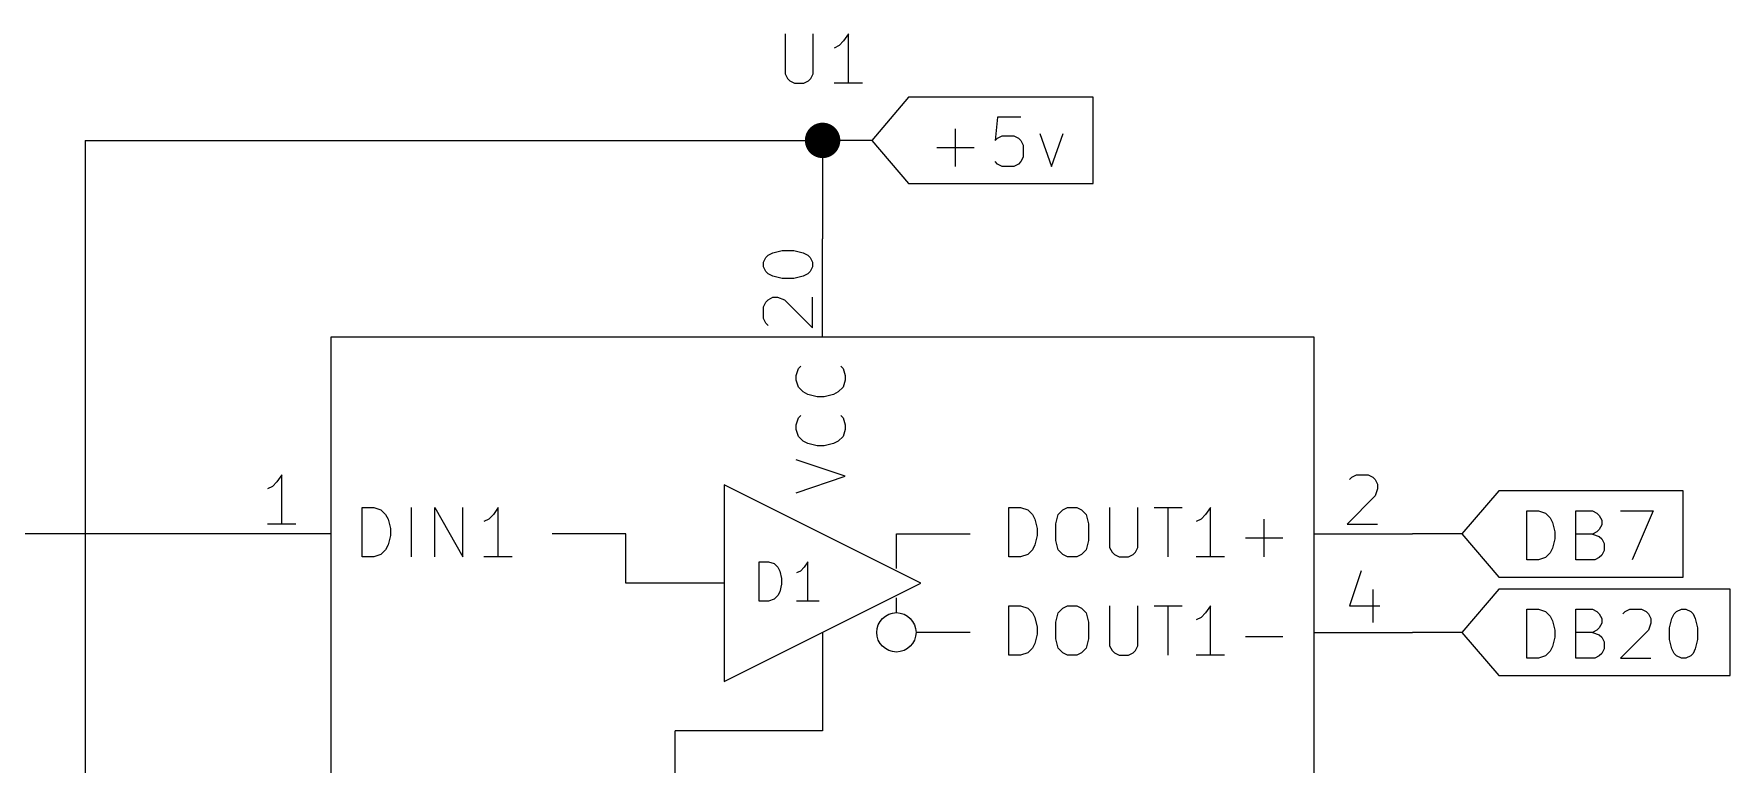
# Model space of a CAD drawing. Extents: x 0.4 to 16.1, y -11.3 to -0.4.
# Drawn here: x 1.648 to 3.373, y -4.834 to -4.092 of the extents above; entities that cross this region are included whole.
import ezdxf

# ---------------------------------------------------------------- set-up
doc = ezdxf.new("R2010")
doc.units = 0
doc.header["$MEASUREMENT"] = 0
for name, color, linetype in [('CYAN2', 4, 'CONTINUOUS'), ('GREEN3', 91, 'CONTINUOUS'), ('LYELLOW', 51, 'CONTINUOUS'), ('RED2', 1, 'CONTINUOUS'), ('RED3', 11, 'CONTINUOUS')]:
    doc.layers.add(name, color=color, linetype=linetype)

msp = doc.modelspace()

# ---------------------------------------------------------------- linework, layer by layer
at = {"layer": 'CYAN2', "linetype": 'CONTINUOUS'}
for p, q in [((2.4119, -4.0918), (2.4119, -4.1323)), ((2.4405, -4.1323), (2.4405, -4.0918)), ((2.4667, -4.1037), (2.4619, -4.1061)), ((2.4714, -4.0989), (2.4667, -4.1037)), ((2.4762, -4.0918), (2.4714, -4.0989)), ((2.4762, -4.1418), (2.4762, -4.0918)), ((2.4119, -4.1323), (2.4143, -4.137)), ((2.4143, -4.137), (2.4167, -4.1394)), ((2.4357, -4.1394), (2.4381, -4.137)), ((2.4381, -4.137), (2.4405, -4.1323)), ((2.4167, -4.1394), (2.4214, -4.1418)), ((2.4214, -4.1418), (2.4309, -4.1418)), ((2.4309, -4.1418), (2.4357, -4.1394)), ((2.4905, -4.1418), (2.4619, -4.1418)), ((2.4231, -4.439), (2.4255, -4.4319)), ((2.4255, -4.4319), (2.4279, -4.4295)), ((2.4684, -4.4295), (2.4708, -4.4319)), ((2.4708, -4.4319), (2.4731, -4.439)), ((2.4231, -4.4438), (2.4231, -4.439)), ((2.4255, -4.4509), (2.4231, -4.4438)), ((2.4731, -4.4438), (2.4708, -4.4509)), ((2.4731, -4.439), (2.4731, -4.4438)), ((2.4303, -4.4557), (2.4255, -4.4509)), ((2.435, -4.4581), (2.4303, -4.4557)), ((2.4446, -4.4605), (2.435, -4.4581)), ((2.4517, -4.4605), (2.4446, -4.4605)), ((2.4612, -4.4581), (2.4517, -4.4605)), ((2.466, -4.4557), (2.4612, -4.4581)), ((2.4708, -4.4509), (2.466, -4.4557)), ((2.4231, -4.489), (2.4255, -4.4819)), ((2.4255, -4.4819), (2.4279, -4.4795)), ((2.4684, -4.4795), (2.4708, -4.4819)), ((2.4708, -4.4819), (2.4731, -4.489)), ((2.4231, -4.4938), (2.4231, -4.489)), ((2.4255, -4.5009), (2.4231, -4.4938)), ((2.4303, -4.5057), (2.4255, -4.5009)), ((2.4708, -4.5009), (2.466, -4.5057)), ((2.4731, -4.4938), (2.4708, -4.5009)), ((2.4731, -4.489), (2.4731, -4.4938)), ((2.435, -4.5081), (2.4303, -4.5057)), ((2.4446, -4.5105), (2.435, -4.5081)), ((2.4517, -4.5105), (2.4446, -4.5105)), ((2.4612, -4.5081), (2.4517, -4.5105)), ((2.466, -4.5057), (2.4612, -4.5081)), ((2.4731, -4.5414), (2.4231, -4.5248)), ((2.4231, -4.5581), (2.4731, -4.5414)), ((1.9819, -4.6231), (1.9819, -4.5731)), ((1.9819, -4.5731), (1.9938, -4.5731)), ((1.9938, -4.5731), (2.0009, -4.5755)), ((2.0009, -4.5755), (2.0057, -4.5803)), ((2.0057, -4.5803), (2.0081, -4.585)), ((2.0081, -4.585), (2.0105, -4.5946)), ((2.0319, -4.6231), (2.0319, -4.5731)), ((2.0557, -4.6231), (2.0557, -4.5731)), ((2.0557, -4.5731), (2.0843, -4.6231)), ((2.0843, -4.6231), (2.0843, -4.5731)), ((2.1105, -4.585), (2.1057, -4.5874)), ((2.1152, -4.5803), (2.1105, -4.585)), ((2.12, -4.5731), (2.1152, -4.5803)), ((2.12, -4.6231), (2.12, -4.5731)), ((2.6395, -4.6231), (2.6395, -4.5731)), ((2.6395, -4.5731), (2.6514, -4.5731)), ((2.6514, -4.5731), (2.6586, -4.5755)), ((2.6586, -4.5755), (2.6633, -4.5803)), ((2.6633, -4.5803), (2.6657, -4.585)), ((2.6657, -4.585), (2.6681, -4.5946)), ((2.6871, -4.5898), (2.6895, -4.5803)), ((2.6895, -4.5803), (2.6943, -4.5755)), ((2.6943, -4.5755), (2.699, -4.5731)), ((2.699, -4.5731), (2.7086, -4.5731)), ((2.7086, -4.5731), (2.7133, -4.5755)), ((2.7133, -4.5755), (2.7181, -4.5803)), ((2.7181, -4.5803), (2.7205, -4.5898)), ((2.7419, -4.5731), (2.7419, -4.6136)), ((2.7705, -4.6136), (2.7705, -4.5731)), ((2.7871, -4.5731), (2.8157, -4.5731)), ((2.8014, -4.6231), (2.8014, -4.5731)), ((2.8348, -4.585), (2.83, -4.5874)), ((2.8395, -4.5803), (2.8348, -4.585)), ((2.8443, -4.5731), (2.8395, -4.5803)), ((2.8443, -4.6231), (2.8443, -4.5731)), ((2.899, -4.6231), (2.899, -4.585)), ((2.0105, -4.6017), (2.0081, -4.6112)), ((2.0105, -4.5946), (2.0105, -4.6017)), ((2.6681, -4.6017), (2.6657, -4.6112)), ((2.6681, -4.5946), (2.6681, -4.6017)), ((2.6871, -4.6065), (2.6871, -4.5898)), ((2.7205, -4.5898), (2.7205, -4.6065)), ((2.88, -4.6041), (2.9181, -4.6041)), ((2.0009, -4.6208), (1.9938, -4.6231)), ((2.0057, -4.616), (2.0009, -4.6208)), ((2.0081, -4.6112), (2.0057, -4.616)), ((2.6586, -4.6208), (2.6514, -4.6231)), ((2.6633, -4.616), (2.6586, -4.6208)), ((2.6657, -4.6112), (2.6633, -4.616)), ((2.6895, -4.616), (2.6871, -4.6065)), ((2.6943, -4.6208), (2.6895, -4.616)), ((2.699, -4.6231), (2.6943, -4.6208)), ((2.7133, -4.6208), (2.7086, -4.6231)), ((2.7181, -4.616), (2.7133, -4.6208)), ((2.7205, -4.6065), (2.7181, -4.616)), ((2.7419, -4.6136), (2.7443, -4.6184)), ((2.7443, -4.6184), (2.7467, -4.6208)), ((2.7467, -4.6208), (2.7514, -4.6231)), ((2.7609, -4.6231), (2.7657, -4.6208)), ((2.7657, -4.6208), (2.7681, -4.6184)), ((2.7681, -4.6184), (2.7705, -4.6136)), ((1.9938, -4.6231), (1.9819, -4.6231)), ((2.1343, -4.6231), (2.1057, -4.6231)), ((2.6514, -4.6231), (2.6395, -4.6231)), ((2.7086, -4.6231), (2.699, -4.6231)), ((2.7514, -4.6231), (2.7609, -4.6231)), ((2.8586, -4.6231), (2.83, -4.6231)), ((2.6395, -4.7231), (2.6395, -4.6731)), ((2.6395, -4.6731), (2.6514, -4.6731)), ((2.6514, -4.6731), (2.6586, -4.6755)), ((2.6943, -4.6755), (2.699, -4.6731)), ((2.699, -4.6731), (2.7086, -4.6731)), ((2.7086, -4.6731), (2.7133, -4.6755)), ((2.7419, -4.6731), (2.7419, -4.7136)), ((2.7705, -4.7136), (2.7705, -4.6731)), ((2.7871, -4.6731), (2.8157, -4.6731)), ((2.8014, -4.7231), (2.8014, -4.6731)), ((2.8443, -4.6731), (2.8395, -4.6803)), ((2.8443, -4.7231), (2.8443, -4.6731)), ((2.6586, -4.6755), (2.6633, -4.6803)), ((2.6633, -4.6803), (2.6657, -4.685)), ((2.6657, -4.685), (2.6681, -4.6946)), ((2.6871, -4.6898), (2.6895, -4.6803)), ((2.6871, -4.7065), (2.6871, -4.6898)), ((2.6895, -4.6803), (2.6943, -4.6755)), ((2.7133, -4.6755), (2.7181, -4.6803)), ((2.7181, -4.6803), (2.7205, -4.6898)), ((2.7205, -4.6898), (2.7205, -4.7065)), ((2.8348, -4.685), (2.83, -4.6874)), ((2.8395, -4.6803), (2.8348, -4.685)), ((2.6681, -4.7017), (2.6657, -4.7112)), ((2.6681, -4.6946), (2.6681, -4.7017)), ((2.6895, -4.716), (2.6871, -4.7065)), ((2.7205, -4.7065), (2.7181, -4.716)), ((2.88, -4.7041), (2.9181, -4.7041)), ((2.6514, -4.7231), (2.6395, -4.7231)), ((2.6586, -4.7208), (2.6514, -4.7231)), ((2.6633, -4.716), (2.6586, -4.7208)), ((2.6657, -4.7112), (2.6633, -4.716)), ((2.6943, -4.7208), (2.6895, -4.716)), ((2.699, -4.7231), (2.6943, -4.7208)), ((2.7086, -4.7231), (2.699, -4.7231)), ((2.7133, -4.7208), (2.7086, -4.7231)), ((2.7181, -4.716), (2.7133, -4.7208)), ((2.7419, -4.7136), (2.7443, -4.7184)), ((2.7443, -4.7184), (2.7467, -4.7208)), ((2.7467, -4.7208), (2.7514, -4.7231)), ((2.7514, -4.7231), (2.7609, -4.7231)), ((2.7609, -4.7231), (2.7657, -4.7208)), ((2.7657, -4.7208), (2.7681, -4.7184)), ((2.7681, -4.7184), (2.7705, -4.7136)), ((2.8586, -4.7231), (2.83, -4.7231))]:
    msp.add_line(p, q, dxfattribs=at)
at = {"layer": 'GREEN3', "linetype": 'CONTINUOUS'}
for p, q in [((1.7, -4.2), (1.7, -4.9)), ((1.7, -4.2), (2.45, -4.2)), ((2.45, -4.2), (2.45, -4.3)), ((2.5, -4.2), (2.45, -4.2)), ((1.85, -4.6), (1.6, -4.6)), ((3.1, -4.6), (3.05, -4.6)), ((3.1, -4.7), (3.05, -4.7))]:
    msp.add_line(p, q, dxfattribs=at)
at = {"layer": 'GREEN3', "const_width": 0.018}
msp.add_lwpolyline([(2.441, -4.2, 1), (2.459, -4.2, 1)], format="xyb", close=True, dxfattribs=at)
at = {"layer": 'LYELLOW', "linetype": 'CONTINUOUS'}
for p, q in [((1.95, -4.4), (1.95, -6)), ((2.95, -4.4), (1.95, -4.4)), ((2.95, -6), (2.95, -4.4))]:
    msp.add_line(p, q, dxfattribs=at)
at = {"layer": 'RED2', "linetype": 'CONTINUOUS'}
for p, q in [((2.5375, -4.1562), (2.5, -4.2)), ((2.7251, -4.1562), (2.5375, -4.1562)), ((2.7251, -4.2), (2.7251, -4.1562)), ((2.5851, -4.2264), (2.5851, -4.1883)), ((2.6279, -4.1764), (2.6255, -4.2002)), ((2.6517, -4.1764), (2.6279, -4.1764)), ((2.5, -4.2), (2.5375, -4.2438)), ((2.566, -4.2073), (2.6041, -4.2073)), ((2.6255, -4.2002), (2.6279, -4.1978)), ((2.6279, -4.1978), (2.6327, -4.1954)), ((2.6327, -4.1954), (2.6446, -4.1954)), ((2.6446, -4.1954), (2.6493, -4.1978)), ((2.6493, -4.1978), (2.6517, -4.2002)), ((2.6517, -4.2002), (2.6541, -4.2049)), ((2.6541, -4.2049), (2.6541, -4.2169)), ((2.6708, -4.193), (2.6827, -4.2264)), ((2.6827, -4.2264), (2.6946, -4.193)), ((2.7251, -4.2438), (2.7251, -4.2)), ((2.6279, -4.224), (2.6255, -4.2216)), ((2.6327, -4.2264), (2.6279, -4.224)), ((2.6493, -4.224), (2.6446, -4.2264)), ((2.6517, -4.2216), (2.6493, -4.224)), ((2.6541, -4.2169), (2.6517, -4.2216)), ((2.6446, -4.2264), (2.6327, -4.2264)), ((2.5375, -4.2438), (2.7251, -4.2438)), ((2.45, -4.4), (2.45, -4.3)), ((1.95, -4.4), (1.95, -6)), ((2.95, -4.4), (1.95, -4.4)), ((2.95, -6), (2.95, -4.4)), ((2.35, -4.55), (2.35, -4.75)), ((2.55, -4.65), (2.35, -4.55)), ((3.1375, -4.5562), (3.1, -4.6)), ((3.3251, -4.5562), (3.1375, -4.5562)), ((3.3251, -4.6), (3.3251, -4.5562)), ((3.166, -4.6264), (3.166, -4.5764)), ((3.166, -4.5764), (3.1779, -4.5764)), ((3.1779, -4.5764), (3.1851, -4.5788)), ((3.1851, -4.5788), (3.1898, -4.5835)), ((3.1898, -4.5835), (3.1922, -4.5883)), ((3.216, -4.6264), (3.216, -4.5764)), ((3.216, -4.5764), (3.2327, -4.5764)), ((3.2327, -4.5764), (3.2374, -4.5788)), ((3.2374, -4.5788), (3.2398, -4.5811)), ((3.2398, -4.5811), (3.2422, -4.5859)), ((3.2422, -4.5859), (3.2422, -4.5907)), ((3.2613, -4.5764), (3.2946, -4.5764)), ((3.2946, -4.5764), (3.2732, -4.6264)), ((1.95, -4.6), (1.85, -4.6)), ((2.25, -4.6), (2.175, -4.6)), ((2.25, -4.65), (2.25, -4.6)), ((2.525, -4.635), (2.525, -4.6)), ((2.525, -4.6), (2.6, -4.6)), ((2.95, -4.6), (3.05, -4.6)), ((3.1, -4.6), (3.1375, -4.6438)), ((3.1922, -4.5883), (3.1946, -4.5978)), ((3.1946, -4.6049), (3.1922, -4.6145)), ((3.1946, -4.5978), (3.1946, -4.6049)), ((3.2327, -4.6002), (3.216, -4.6002)), ((3.2374, -4.5978), (3.2327, -4.6002)), ((3.2327, -4.6002), (3.2398, -4.6026)), ((3.2398, -4.5954), (3.2374, -4.5978)), ((3.2422, -4.5907), (3.2398, -4.5954)), ((3.2398, -4.6026), (3.2422, -4.6049)), ((3.2422, -4.6049), (3.2446, -4.6097)), ((3.3251, -4.6438), (3.3251, -4.6)), ((3.1898, -4.6192), (3.1851, -4.624)), ((3.1922, -4.6145), (3.1898, -4.6192)), ((3.2422, -4.6216), (3.2398, -4.624)), ((3.2446, -4.6169), (3.2422, -4.6216)), ((3.2446, -4.6097), (3.2446, -4.6169)), ((2.3855, -4.6682), (2.3855, -4.6282)), ((2.3855, -4.6282), (2.395, -4.6282)), ((2.395, -4.6282), (2.4007, -4.6301)), ((2.4007, -4.6301), (2.4045, -4.6339)), ((2.4045, -4.6339), (2.4064, -4.6377)), ((2.4064, -4.6377), (2.4083, -4.6453)), ((2.4274, -4.6377), (2.4236, -4.6396)), ((2.4312, -4.6339), (2.4274, -4.6377)), ((2.435, -4.6282), (2.4312, -4.6339)), ((2.435, -4.6682), (2.435, -4.6282)), ((3.1779, -4.6264), (3.166, -4.6264)), ((3.1851, -4.624), (3.1779, -4.6264)), ((3.2351, -4.6264), (3.216, -4.6264)), ((3.2398, -4.624), (3.2351, -4.6264)), ((2.35, -4.65), (2.25, -4.65)), ((2.35, -4.75), (2.55, -4.65)), ((2.4083, -4.651), (2.4064, -4.6587)), ((2.4083, -4.6453), (2.4083, -4.651)), ((3.1375, -4.6562), (3.1, -4.7)), ((3.1375, -4.6438), (3.3251, -4.6438)), ((3.3728, -4.6562), (3.1375, -4.6562)), ((3.3728, -4.7), (3.3728, -4.6562)), ((2.395, -4.6682), (2.3855, -4.6682)), ((2.4007, -4.6663), (2.395, -4.6682)), ((2.4045, -4.6625), (2.4007, -4.6663)), ((2.4064, -4.6587), (2.4045, -4.6625)), ((2.4464, -4.6682), (2.4236, -4.6682)), ((2.525, -4.68), (2.525, -4.665)), ((3.166, -4.7264), (3.166, -4.6764)), ((3.166, -4.6764), (3.1779, -4.6764)), ((3.1779, -4.6764), (3.1851, -4.6788)), ((3.1851, -4.6788), (3.1898, -4.6835)), ((3.1898, -4.6835), (3.1922, -4.6883)), ((3.1922, -4.6883), (3.1946, -4.6978)), ((3.216, -4.7264), (3.216, -4.6764)), ((3.216, -4.6764), (3.2327, -4.6764)), ((3.2327, -4.6764), (3.2374, -4.6788)), ((3.2374, -4.6788), (3.2398, -4.6811)), ((3.2398, -4.6811), (3.2422, -4.6859)), ((3.2422, -4.6907), (3.2398, -4.6954)), ((3.2422, -4.6859), (3.2422, -4.6907)), ((3.2636, -4.6811), (3.266, -4.6788)), ((3.266, -4.6788), (3.2708, -4.6764)), ((3.2708, -4.6764), (3.2827, -4.6764)), ((3.2827, -4.6764), (3.2874, -4.6788)), ((3.2874, -4.6788), (3.2898, -4.6811)), ((3.2898, -4.6811), (3.2922, -4.6859)), ((3.2922, -4.6907), (3.2898, -4.6978)), ((3.2922, -4.6859), (3.2922, -4.6907)), ((3.3113, -4.6954), (3.3136, -4.6859)), ((3.3136, -4.6859), (3.316, -4.6811)), ((3.316, -4.6811), (3.3184, -4.6788)), ((3.3184, -4.6788), (3.3232, -4.6764)), ((3.3232, -4.6764), (3.3279, -4.6764)), ((3.3279, -4.6764), (3.3327, -4.6788)), ((3.3327, -4.6788), (3.3351, -4.6811)), ((3.3351, -4.6811), (3.3374, -4.6859)), ((3.3374, -4.6859), (3.3398, -4.6954)), ((2.45, -4.7), (2.45, -4.8)), ((2.6, -4.7), (2.545, -4.7)), ((2.95, -4.7), (3.05, -4.7)), ((3.1, -4.7), (3.1375, -4.7438)), ((3.1946, -4.7049), (3.1922, -4.7145)), ((3.1946, -4.6978), (3.1946, -4.7049)), ((3.2327, -4.7002), (3.216, -4.7002)), ((3.2374, -4.6978), (3.2327, -4.7002)), ((3.2327, -4.7002), (3.2398, -4.7026)), ((3.2398, -4.6954), (3.2374, -4.6978)), ((3.2398, -4.7026), (3.2422, -4.7049)), ((3.2422, -4.7049), (3.2446, -4.7097)), ((3.2898, -4.6978), (3.2613, -4.7264)), ((3.3113, -4.7073), (3.3113, -4.6954)), ((3.3136, -4.7169), (3.3113, -4.7073)), ((3.3398, -4.7073), (3.3374, -4.7169)), ((3.3398, -4.6954), (3.3398, -4.7073)), ((3.3728, -4.7438), (3.3728, -4.7)), ((3.1851, -4.724), (3.1779, -4.7264)), ((3.1898, -4.7192), (3.1851, -4.724)), ((3.1922, -4.7145), (3.1898, -4.7192)), ((3.2398, -4.724), (3.2351, -4.7264)), ((3.2422, -4.7216), (3.2398, -4.724)), ((3.2446, -4.7169), (3.2422, -4.7216)), ((3.2446, -4.7097), (3.2446, -4.7169)), ((3.316, -4.7216), (3.3136, -4.7169)), ((3.3184, -4.724), (3.316, -4.7216)), ((3.3232, -4.7264), (3.3184, -4.724)), ((3.3327, -4.724), (3.3279, -4.7264)), ((3.3351, -4.7216), (3.3327, -4.724)), ((3.3374, -4.7169), (3.3351, -4.7216)), ((3.1779, -4.7264), (3.166, -4.7264)), ((3.2351, -4.7264), (3.216, -4.7264)), ((3.2613, -4.7264), (3.2922, -4.7264)), ((3.3279, -4.7264), (3.3232, -4.7264)), ((3.1375, -4.7438), (3.3728, -4.7438)), ((2.45, -4.8), (2.3, -4.8)), ((2.3, -5.725), (2.3, -4.8))]:
    msp.add_line(p, q, dxfattribs=at)
at = {"layer": 'RED2'}
msp.add_circle((2.525, -4.7), 0.02, dxfattribs=at)
at = {"layer": 'RED3', "linetype": 'CONTINUOUS'}
for p, q in [((2.3899, -4.3238), (2.3923, -4.319)), ((2.3899, -4.3286), (2.3899, -4.3238)), ((2.3923, -4.3333), (2.3899, -4.3286)), ((2.3923, -4.319), (2.3946, -4.3167)), ((2.3946, -4.3167), (2.3994, -4.3143)), ((2.3994, -4.3143), (2.4089, -4.3119)), ((2.4089, -4.3119), (2.4208, -4.3119)), ((2.4208, -4.3119), (2.4304, -4.3143)), ((2.4304, -4.3143), (2.4351, -4.3167)), ((2.4351, -4.3167), (2.4375, -4.319)), ((2.4375, -4.319), (2.4399, -4.3238)), ((2.4399, -4.3286), (2.4375, -4.3333)), ((2.4399, -4.3238), (2.4399, -4.3286)), ((2.3946, -4.3357), (2.3923, -4.3333)), ((2.3994, -4.3381), (2.3946, -4.3357)), ((2.4089, -4.3405), (2.3994, -4.3381)), ((2.4208, -4.3405), (2.4089, -4.3405)), ((2.4304, -4.3381), (2.4208, -4.3405)), ((2.4351, -4.3357), (2.4304, -4.3381)), ((2.4375, -4.3333), (2.4351, -4.3357)), ((2.3923, -4.3643), (2.3946, -4.3619)), ((2.3946, -4.3619), (2.3994, -4.3595)), ((2.3994, -4.3595), (2.4042, -4.3595)), ((2.4042, -4.3595), (2.4113, -4.3619)), ((2.4113, -4.3619), (2.4399, -4.3905)), ((2.4399, -4.3905), (2.4399, -4.3595)), ((2.3899, -4.369), (2.3923, -4.3643)), ((2.3899, -4.3809), (2.3899, -4.369)), ((2.3923, -4.3857), (2.3899, -4.3809)), ((2.3946, -4.3881), (2.3923, -4.3857)), ((1.8905, -4.5518), (1.8857, -4.5542)), ((1.8952, -4.547), (1.8905, -4.5518)), ((1.9, -4.5399), (1.8952, -4.547)), ((1.9, -4.5899), (1.9, -4.5399)), ((2.9857, -4.5446), (2.9881, -4.5423)), ((2.9881, -4.5423), (2.9929, -4.5399)), ((2.9929, -4.5399), (3.0048, -4.5399)), ((3.0048, -4.5399), (3.0095, -4.5423)), ((3.0095, -4.5423), (3.0119, -4.5446)), ((3.0119, -4.5446), (3.0143, -4.5494)), ((3.0143, -4.5494), (3.0143, -4.5542)), ((3.0119, -4.5613), (2.9833, -4.5899)), ((3.0143, -4.5542), (3.0119, -4.5613)), ((1.9143, -4.5899), (1.8857, -4.5899)), ((2.9833, -4.5899), (3.0143, -4.5899)), ((2.9976, -4.6375), (2.9857, -4.6732)), ((3.0095, -4.6565), (3.0095, -4.6899)), ((2.9857, -4.6732), (3.0167, -4.6732))]:
    msp.add_line(p, q, dxfattribs=at)

doc.saveas('drawing.dxf')
